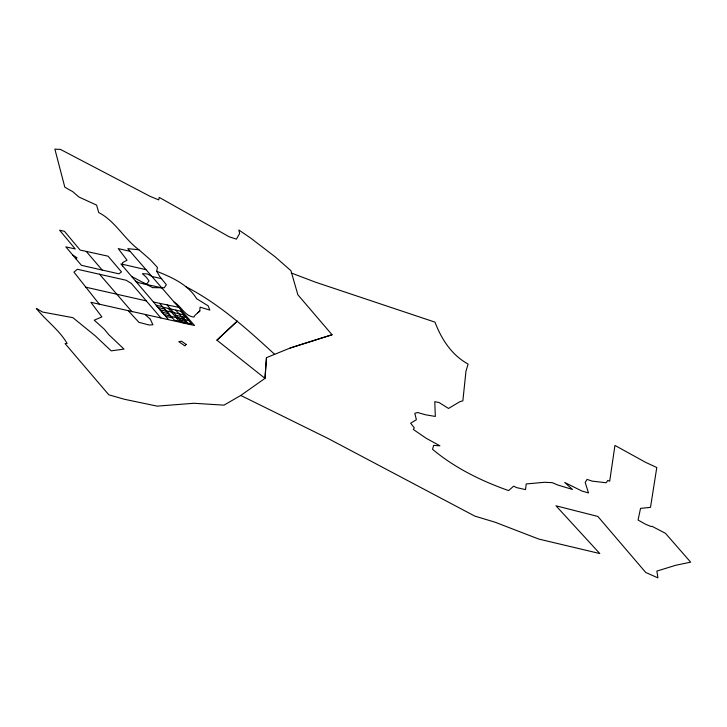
<?xml version="1.0" encoding="UTF-8"?>
<svg xmlns="http://www.w3.org/2000/svg" width="727" height="727" viewBox="0 0 727 727"><rect width="100%" height="100%" fill="white"/><g stroke="black" fill="none" stroke-linecap="round" stroke-linejoin="round"><path stroke-width="1.09" d="M138.884 249.761C124.117 238.81 115.275 221.108 98.754 212.575L96.591 205.087L78.952 197.035L72.791 191.683L64.821 187.212L54.87 149.126L60.459 149.417L150.28 196.444L158.74 199.898L159.222 197.38L229.159 236.775L236.384 239.147L239.646 233.503L238.847 229.986L250.706 238.102L275.088 256.785L290.909 270.671L297.888 294.808L332.057 334.765L290.218 347.997L266.455 357.666L264.973 378.367L240.773 395.461L223.971 405.148L193.827 403.276L157.205 406.139L124.481 399.287L108.796 394.797L65.057 343.571L67.12 343.453C59.187 329.822 46.037 320.698 36.35 308.466L42.566 312.047L72.882 317.672L95.364 335.929L111.176 350.85L123.99 349.096L108.614 334.493L104.243 329.149L94.256 320.198L101.862 316.89L90.857 302.287L194.5 325.505L127.779 248.661L138.884 249.761L149.962 259.375L157.45 267.409L156.723 271.28L159.758 276.514L166.356 284.757L164.247 287.774L152.57 287.628L131.542 276.387M266.491 357.666L265.01 378.376L216.891 340.163L237.311 321.061L216.919 340.172M168.437 319.58L122.672 265.991L122.545 262.611L127.052 260.202L118.228 248.589L129.915 251.269M161.594 287.783L143.919 283.857L144.055 283.076M76.081 259.003L76.962 257.749L72.7 255.004M146.5 284.339L149.008 280.931L146.463 277.369L142.356 273.67L147.49 273.988L151.888 276.442L161.712 278.695M199.771 311.074L194.872 315.418L193.964 317.072C184.694 316.163 181.396 306.249 173.944 302.05M197.653 312.746L199.807 311.083L200.07 307.139L209.821 310.093L208.167 305.858L196.617 298.715C188.002 284.384 171.636 277.287 156.723 271.28M290.182 347.988L332.021 334.756M136.558 282.258L143.919 283.857M153.433 302.005L178.36 307.276M160.876 317.908L131.478 283.539L126.207 280.277L77.407 269.272L73.927 272.116L99.681 304.668M102.207 270.062L118.901 273.815L121.482 271.907L108.078 256.186L80.106 250.052L64.467 231.313L59.587 230.195L75.272 248.97L65.83 246.862L81.397 265.3L102.207 270.062L86.295 251.469M146.336 300.905L85.868 287.21M145.9 269.672L120.882 263.901L122.672 265.991M162.494 306.667L156.187 305.231L164.129 314.518L170.445 315.945M158.168 307.548L164.484 308.984M166.501 310.938L183.876 314.891M160.158 309.875L166.465 311.31M162.139 312.192L168.455 313.628M176.025 315.345L185.494 317.499L183.113 314.718M178.015 317.672L184.331 319.108M171.263 316.509L188.647 320.462M165.665 316.327L171.999 317.772L159.64 303.323M180.005 319.989L186.312 321.425M181.986 322.315L188.302 323.751L182.341 316.781M291.309 273.007L315.473 282.176L434.982 322.143C441.489 339.191 451.576 355.003 468.124 364.091L465.971 371.161L462.863 400.813L459.782 401.74L448.532 408.456L438.999 402.476L434.782 401.713L435.328 416.453L425.286 414.726L417.616 412.527L414.817 413.327L416.389 419.733L410.646 423.214L414.299 427.794L413.327 429.466L426.222 438.308L439.917 445.796L433.628 445.397L432.547 449.322C454.82 467.934 481.338 480.983 508.618 490.589L513.671 486.145L516.624 487.617L525.539 489.616L526.203 483.955L544.423 482.292L552.175 482.637L557.972 485.073L572.512 489.453L564.688 482.455L581.827 490.989L588.506 492.942L585.199 482.492L587.071 479.384L592.087 481.101L606.127 482.773L607.827 480.411L609.689 481.238L614.951 445.424L645.521 462.299L656.781 467.516L650.511 507.346L640.523 508.391L638.07 520.032L645.494 524.222L651.11 526.539L652.019 526.303L665.45 533.3L690.65 562.162L675.674 565.297L656.863 571.086L657.917 577.874L645.712 572.458L597.848 516.443L555.973 505.801L599.793 553.547L538.807 539.071L494.942 522.159L474.904 516.143L328.186 438.545L240.773 395.461M135.486 280.995L138.321 282.521M185.53 286.52C219 303.668 247.153 329.049 274.652 354.322M145.373 314.764L150.371 319.271M128.715 311.229L138.93 322.343L149.271 325.033L152.897 324.769L150.335 319.262M99.508 274.17L132.041 311.856M175.825 310.093L186.894 323.024M167.083 304.895L182.35 322.743M168.255 308.375L179.315 321.307M186.23 344.462L184.876 345.87L178.769 341.681L181.459 341.19L186.23 344.462M180.732 311.211L163.348 307.257L174.407 320.189L191.792 324.142L180.732 311.211"/></g></svg>
